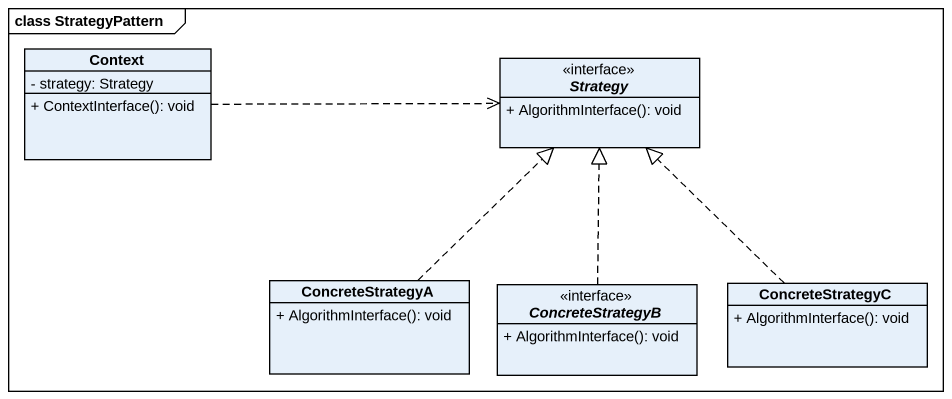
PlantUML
@startuml
mainframe class StrategyPattern
hide circle
hide empty members
skinparam classAttributeIconSize 0
class Context {
  - strategy: Strategy
  + ContextInterface(): void
}
interface Strategy <<interface>> {
  + AlgorithmInterface(): void
}
class ConcreteStrategyA {
  + AlgorithmInterface(): void
}
interface ConcreteStrategyB <<interface>> {
  + AlgorithmInterface(): void
}
class ConcreteStrategyC {
  + AlgorithmInterface(): void
}
Context .right.> Strategy
ConcreteStrategyA .up.|> Strategy
ConcreteStrategyB .up.|> Strategy
ConcreteStrategyC .up.|> Strategy
@enduml
